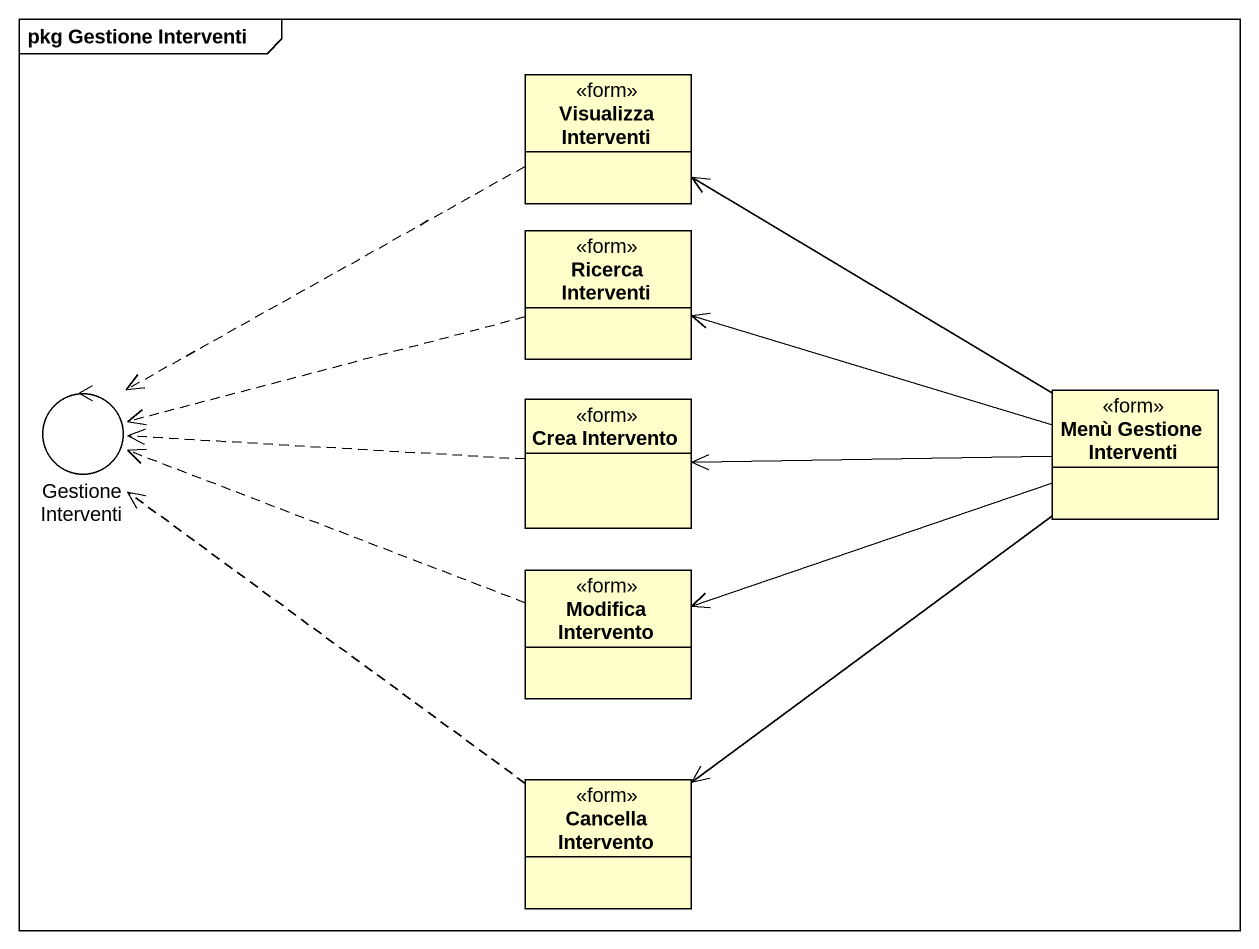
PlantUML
@startuml
mainframe pkg Gestione Interventi
allowmixing
hide circle
hide empty members
class "Visualizza Interventi" as Visualizza_Interventi <<form>>
class "Ricerca Interventi" as Ricerca_Interventi <<form>>
control "Gestione Interventi" as Gestione_Interventi
class "Menù Gestione Interventi" as Menù_Gestione_Interventi <<form>>
class "Crea Intervento" as Crea_Intervento <<form>>
class "Modifica Intervento" as Modifica_Intervento <<form>>
class "Cancella Intervento" as Cancella_Intervento <<form>>
Visualizza_Interventi ..> Gestione_Interventi
Ricerca_Interventi .left.> Gestione_Interventi
Menù_Gestione_Interventi -left-> Visualizza_Interventi
Menù_Gestione_Interventi -left-> Ricerca_Interventi
Menù_Gestione_Interventi -left-> Crea_Intervento
Menù_Gestione_Interventi -left-> Modifica_Intervento
Menù_Gestione_Interventi --> Cancella_Intervento
Crea_Intervento .left.> Gestione_Interventi
Modifica_Intervento .left.> Gestione_Interventi
Cancella_Intervento .up.> Gestione_Interventi
@enduml
